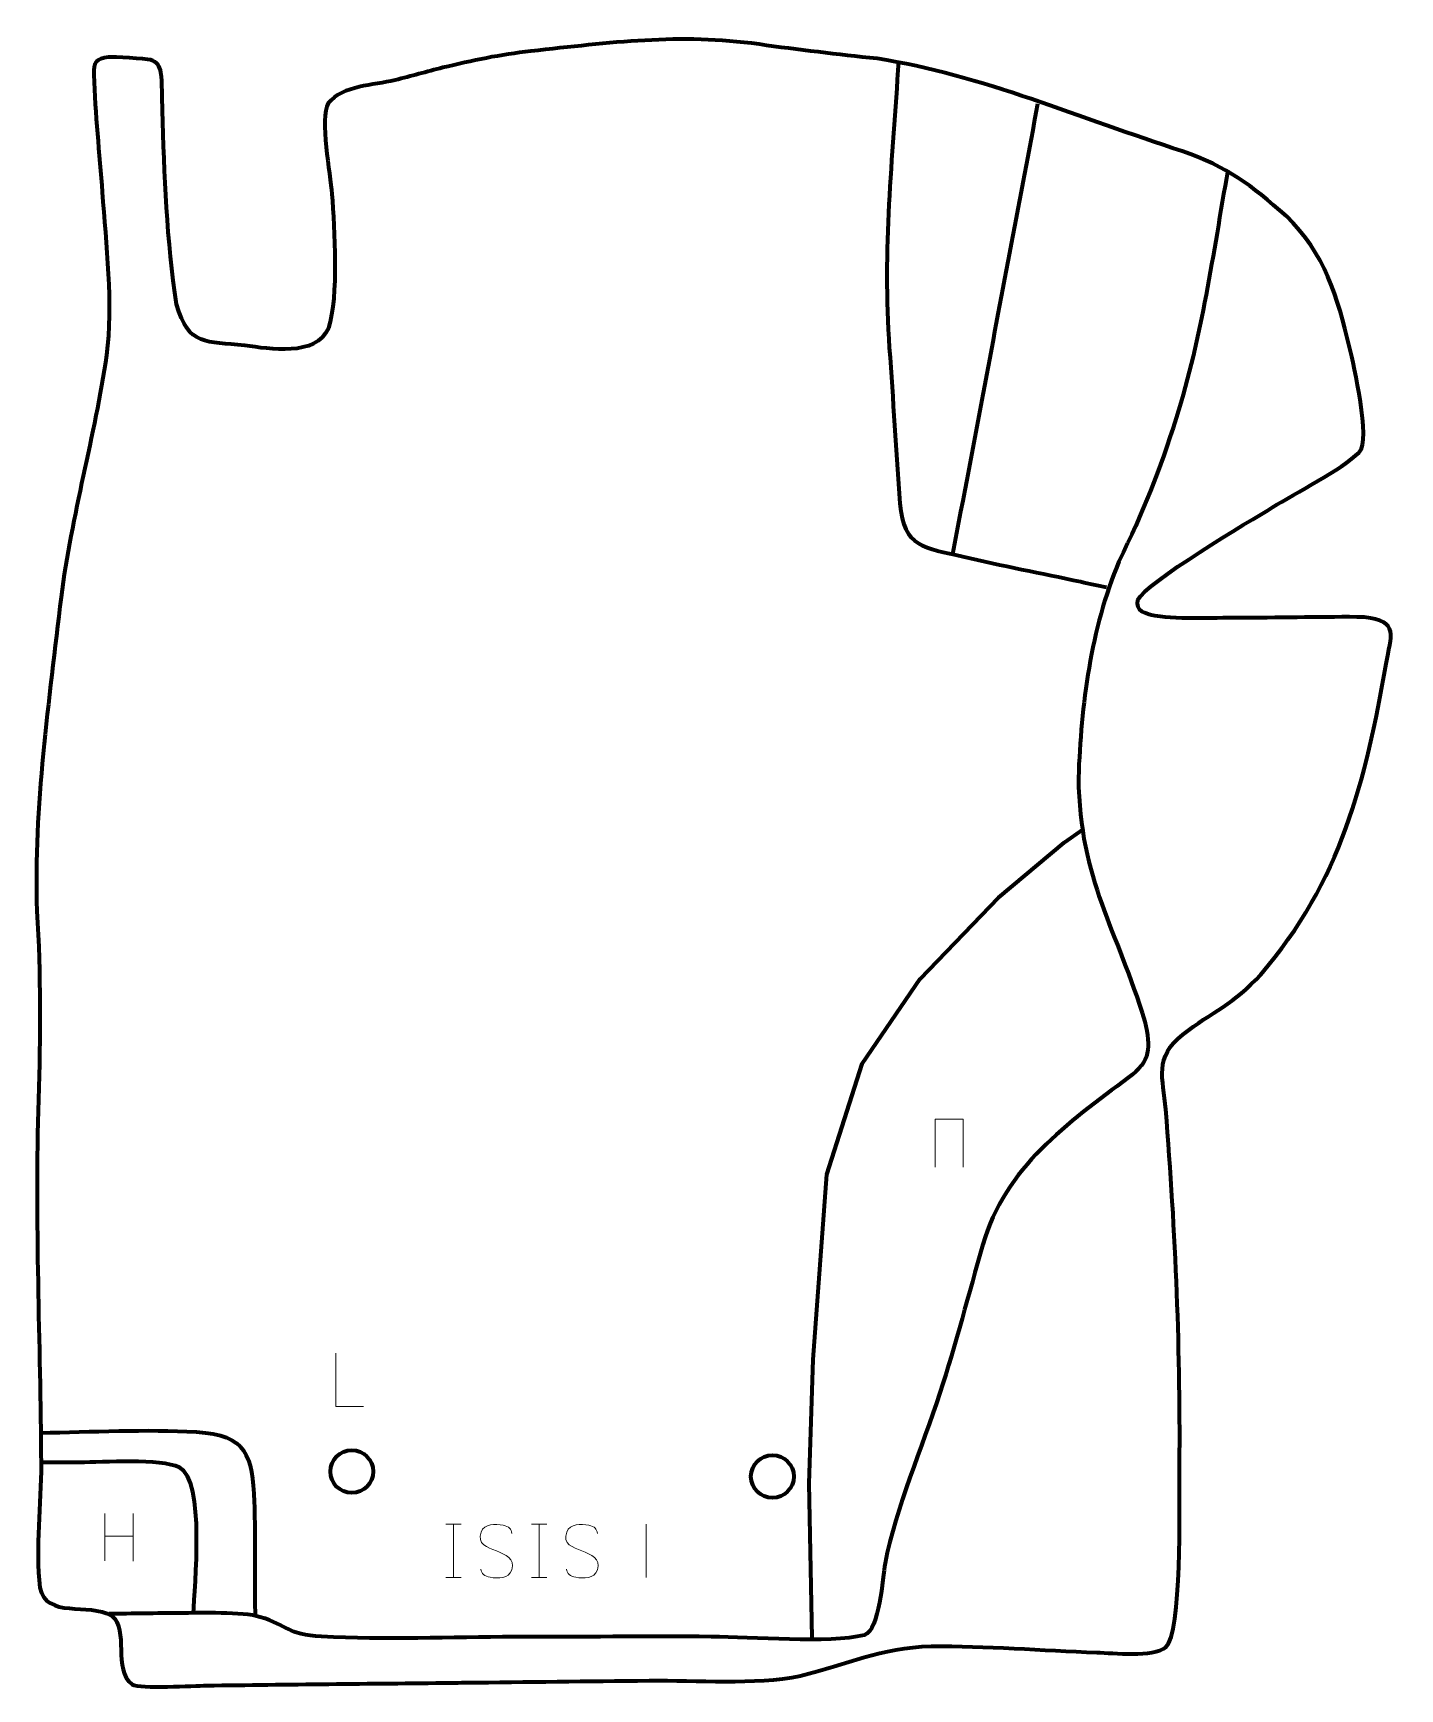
# Model space of a CAD drawing. Header units: millimetres. Extents: x 1360 to 1999, y 39 to 813.
import ezdxf

# ---------------------------------------------------------------- set-up
doc = ezdxf.new("R2010")
doc.units = ezdxf.units.MM
doc.header["$MEASUREMENT"] = 0
doc.layers.add('layer 1', color=7, linetype='Continuous', plot=False)
doc.layers.add('layer 2', color=7, linetype='Continuous')
doc.layers.add('layer 3', color=7, linetype='Continuous')

msp = doc.modelspace()

# ---------------------------------------------------------------- linework, layer by layer
at = {"layer": 'layer 1', "color": 250, "lineweight": 9}
for points in [[(1553.0886, 116.3906), (1553.0886, 116.3906), (1560.2567, 116.3906), (1560.2567, 116.3906)], [(1556.6726, 116.3906), (1556.6726, 116.3906), (1556.6726, 91.4371), (1556.6726, 91.4371)], [(1593.0886, 116.3906), (1593.0886, 116.3906), (1600.2567, 116.3906), (1600.2567, 116.3906)], [(1596.6726, 116.3906), (1596.6726, 116.3906), (1596.6726, 91.4371), (1596.6726, 91.4371)], [(1646.6727, 116.4008), (1646.6727, 116.4008), (1646.6727, 91.4267), (1646.6727, 91.4267)], [(1553.0886, 91.4371), (1553.0886, 91.4371), (1560.2567, 91.4371), (1560.2567, 91.4371)], [(1593.0886, 91.4371), (1593.0886, 91.4371), (1600.2567, 91.4371), (1600.2567, 91.4371)]]:
    msp.add_open_spline(points, degree=3, dxfattribs=at)
for points in [[(1576.6727, 103.9138), (1572.4244, 105.3842), (1567.5163, 107.18), (1569.5214, 112.7003), (1569.5214, 112.7003), (1571.0249, 116.8402), (1576.2385, 116.4517), (1579.8421, 115.8506), (1579.8421, 115.8506), (1582.7027, 115.3734), (1583.5674, 114.1602), (1583.878, 112.0761)], [(1616.6727, 103.9138), (1612.4244, 105.3842), (1607.5163, 107.18), (1609.5214, 112.7003), (1609.5214, 112.7003), (1611.0249, 116.8402), (1616.2385, 116.4517), (1619.8421, 115.8506), (1619.8421, 115.8506), (1622.7027, 115.3734), (1623.5674, 114.1602), (1623.878, 112.0761)], [(1576.6727, 103.9137), (1580.6913, 102.267), (1585.7208, 100.3787), (1583.8868, 95.0184), (1583.8868, 95.0184), (1582.427, 90.752), (1577.5162, 91.0087), (1573.7901, 91.5634), (1573.7901, 91.5634), (1571.0401, 91.9732), (1569.8192, 93.1867), (1569.4412, 95.2989)], [(1616.6727, 103.9137), (1620.6913, 102.267), (1625.7208, 100.3787), (1623.8868, 95.0184), (1623.8868, 95.0184), (1622.427, 90.752), (1617.5162, 91.0087), (1613.7901, 91.5634), (1613.7901, 91.5634), (1611.0401, 91.9732), (1609.8192, 93.1867), (1609.4412, 95.2989)]]:
    msp.add_open_spline(points, degree=3, knots=[0, 0, 0, 0, 0.25, 0.25, 0.25, 0.25, 0.5, 0.5, 0.5, 0.5, 1, 1, 1, 1], dxfattribs=at)
at = {"layer": 'layer 2', "color": 142, "lineweight": 200}
for centre, major_axis, ratio in [((1509.1464, 140.9748), (0, 9.9986), 1), ((1705.6169, 138.6824), (9.9987, 0), 0.99999)]:
    msp.add_ellipse(centre, major_axis=major_axis, ratio=ratio, dxfattribs=at)
at = {"layer": 'layer 2', "color": 142, "lineweight": 158}
for points, knots in [([(1764.5222, 800.1196), (1761.6237, 754.5581), (1756.9567, 712.0013), (1760.2245, 666.1013), (1760.2245, 666.1013), (1761.9794, 641.8918), (1763.4049, 617.666), (1765.1186, 593.4614), (1765.1186, 593.4614), (1766.8704, 572.5364), (1776.7265, 572.8675), (1794.607, 568.5959), (1794.607, 568.5959), (1812.6719, 564.2801), (1831.3446, 560.8145), (1849.5694, 556.864), (1849.5694, 556.864), (1853.6002, 555.9902), (1857.6314, 555.118), (1861.6632, 554.2488)], [0, 0, 0, 0, 0.16666667, 0.16666667, 0.16666667, 0.16666667, 0.33333333, 0.33333333, 0.33333333, 0.33333333, 0.5, 0.5, 0.5, 0.5, 0.66666667, 0.66666667, 0.66666667, 0.66666667, 1, 1, 1, 1]), ([(1829.5028, 780.1597), (1821.2687, 736.5182), (1813.0342, 692.8767), (1804.7999, 649.2352), (1804.7999, 649.2352), (1799.8005, 622.7385), (1794.8011, 596.242), (1789.8017, 569.7453)], [0, 0, 0, 0, 0.33333333, 0.33333333, 0.33333333, 0.33333333, 1, 1, 1, 1]), ([(1918.3237, 749.1796), (1911.3064, 709.5919), (1906.2624, 671.9022), (1894.2048, 633.254), (1894.2048, 633.254), (1886.5408, 608.9291), (1878.7002, 589.2408), (1867.5066, 566.3249), (1867.5066, 566.3249), (1854.2598, 534.9568), (1849.7647, 498.9741), (1848.5556, 465.138), (1848.5556, 465.138), (1849.1912, 416.9863), (1866.57, 394.3718), (1879.5255, 351.317), (1879.5255, 351.317), (1882.3866, 338.9933), (1882.3861, 332.7299), (1871.9901, 325.1169), (1871.9901, 325.1169), (1843.4768, 303.9494), (1814.218, 282.9944), (1803.9171, 247.1521), (1803.9171, 247.1521), (1797.2781, 223.7391), (1791.3421, 200.9553), (1783.8475, 177.7146), (1783.8475, 177.7146), (1775.3093, 152.1473), (1763.563, 124.3726), (1758.218, 98.1822), (1758.218, 98.1822), (1757.0486, 91.1722), (1755.6749, 67.1432), (1748.59, 64.4953), (1748.59, 64.4953), (1731.7665, 60.4658), (1696.0591, 63.6683), (1677.0853, 63.8023), (1677.0853, 63.8023), (1646.5117, 64.0182), (1615.7764, 63.6854), (1585.1745, 63.6853), (1585.1745, 63.6853), (1555.3789, 63.6217), (1524.6666, 62.2469), (1494.9887, 63.8244), (1494.9887, 63.8244), (1478.8505, 64.6822), (1479.4122, 69.1172), (1466.4301, 72.986), (1466.4301, 72.986), (1457.9761, 75.5055), (1438.5222, 74.8791), (1428.9056, 74.8206), (1428.9056, 74.8206), (1417.8173, 74.7532), (1406.7303, 74.5594), (1395.6416, 74.4855)], [0, 0, 0, 0, 0.0625, 0.0625, 0.0625, 0.0625, 0.125, 0.125, 0.125, 0.125, 0.1875, 0.1875, 0.1875, 0.1875, 0.25, 0.25, 0.25, 0.25, 0.3125, 0.3125, 0.3125, 0.3125, 0.375, 0.375, 0.375, 0.375, 0.4375, 0.4375, 0.4375, 0.4375, 0.5, 0.5, 0.5, 0.5, 0.5625, 0.5625, 0.5625, 0.5625, 0.625, 0.625, 0.625, 0.625, 0.6875, 0.6875, 0.6875, 0.6875, 0.75, 0.75, 0.75, 0.75, 0.8125, 0.8125, 0.8125, 0.8125, 0.875, 0.875, 0.875, 0.875, 1, 1, 1, 1]), ([(1724.2519, 63.1894), (1724.2519, 63.1894), (1722.8593, 135.4653), (1722.8593, 135.4653), (1722.8593, 135.4653), (1722.8593, 135.4653), (1724.6229, 193.313), (1724.6229, 193.313), (1724.6229, 193.313), (1724.6229, 193.313), (1730.972, 279.7319), (1730.972, 279.7319), (1730.972, 279.7319), (1730.972, 279.7319), (1747.5503, 331.5832), (1747.5503, 331.5832), (1747.5503, 331.5832), (1747.5503, 331.5832), (1774.7105, 371.2653), (1774.7105, 371.2653), (1774.7105, 371.2653), (1774.7105, 371.2653), (1811.218, 409.1838), (1811.218, 409.1838), (1811.218, 409.1838), (1811.218, 409.1838), (1841.9055, 434.9332), (1841.9055, 434.9332), (1841.9055, 434.9332), (1841.9055, 434.9332), (1850.6976, 441.2419), (1850.6976, 441.2419)], [0, 0, 0, 0, 0.11111111, 0.11111111, 0.11111111, 0.11111111, 0.22222222, 0.22222222, 0.22222222, 0.22222222, 0.33333333, 0.33333333, 0.33333333, 0.33333333, 0.44444444, 0.44444444, 0.44444444, 0.44444444, 0.55555556, 0.55555556, 0.55555556, 0.55555556, 0.66666667, 0.66666667, 0.66666667, 0.66666667, 0.77777778, 0.77777778, 0.77777778, 0.77777778, 1, 1, 1, 1]), ([(1363.7842, 159.1341), (1387.506, 159.455), (1413.08, 160.9007), (1436.6104, 159.491), (1436.6104, 159.491), (1460.1082, 158.0833), (1462.7326, 148.597), (1463.5831, 126.8278), (1463.5831, 126.8278), (1463.8354, 120.3713), (1463.8048, 113.8015), (1463.864, 107.3335), (1463.864, 107.3335), (1463.864, 107.3335), (1463.8728, 106.3742), (1463.8728, 106.3742), (1463.8728, 106.3742), (1463.9913, 96.1909), (1463.9019, 86.0038), (1463.9462, 75.8193), (1463.9462, 75.8193), (1463.9462, 75.8193), (1463.9565, 73.9142), (1463.9565, 73.9142)], [0, 0, 0, 0, 0.14285714, 0.14285714, 0.14285714, 0.14285714, 0.28571429, 0.28571429, 0.28571429, 0.28571429, 0.42857143, 0.42857143, 0.42857143, 0.42857143, 0.57142857, 0.57142857, 0.57142857, 0.57142857, 0.71428571, 0.71428571, 0.71428571, 0.71428571, 1, 1, 1, 1]), ([(1435.1658, 74.7251), (1435.8043, 87.1818), (1440.7587, 137.0545), (1428.6999, 142.8691), (1428.6999, 142.8691), (1419.9049, 147.1099), (1392.8796, 145.3627), (1382.0857, 145.227), (1382.0857, 145.227), (1376.1028, 145.2178), (1370.12, 145.2096), (1364.1371, 145.1991)], [0, 0, 0, 0, 0.25, 0.25, 0.25, 0.25, 0.5, 0.5, 0.5, 0.5, 1, 1, 1, 1])]:
    msp.add_open_spline(points, degree=3, knots=knots, dxfattribs=at)
at = {"layer": 'layer 2', "color": 250, "lineweight": 9}
for points, knots in [([(1781.5638, 283.2391), (1781.5638, 283.2391), (1781.5638, 305.5894), (1781.5638, 305.5894), (1781.5638, 305.5894), (1781.5638, 305.5894), (1794.6821, 305.5894), (1794.6821, 305.5894), (1794.6821, 305.5894), (1794.6821, 305.5894), (1794.6821, 283.2391), (1794.6821, 283.2391)], [0, 0, 0, 0, 0.25, 0.25, 0.25, 0.25, 0.5, 0.5, 0.5, 0.5, 1, 1, 1, 1]), ([(1514.668, 171.3416), (1514.668, 171.3416), (1501.7189, 171.3416), (1501.7189, 171.3416), (1501.7189, 171.3416), (1501.7189, 171.3416), (1501.7189, 196.2952), (1501.7189, 196.2952)], [0, 0, 0, 0, 0.33333333, 0.33333333, 0.33333333, 0.33333333, 1, 1, 1, 1])]:
    msp.add_open_spline(points, degree=3, knots=knots, dxfattribs=at)
for points in [[(1393.8667, 121.3865), (1393.8667, 121.3865), (1393.8667, 99.1938), (1393.8667, 99.1938)], [(1406.9824, 121.3865), (1406.9824, 121.3865), (1406.9824, 99.0362), (1406.9824, 99.0362)], [(1393.8842, 110.7441), (1393.8842, 110.7441), (1406.9824, 110.7441), (1406.9824, 110.7441)]]:
    msp.add_open_spline(points, degree=3, dxfattribs=at)
at = {"layer": 'layer 3', "color": 242, "lineweight": 158}
msp.add_open_spline([(1420.0164, 794.8192), (1420.7023, 790.3141), (1420.5727, 782.1051), (1420.7005, 777.1265), (1420.7005, 777.1265), (1421.5375, 747.6904), (1422.7638, 715.5597), (1427.3375, 686.5269), (1427.3375, 686.5269), (1432.901, 666.6371), (1441.1316, 669.3562), (1459.2123, 667.1584), (1459.2123, 667.1584), (1470.8308, 665.695), (1492.2697, 661.7949), (1498.2078, 675.2934), (1498.2078, 675.2934), (1503.1507, 690.6753), (1500.8963, 721.2805), (1499.9055, 738.1212), (1499.9055, 738.1212), (1499.0181, 747.0708), (1494.1138, 773.5389), (1498.0883, 780.469), (1498.0883, 780.469), (1505.1134, 788.8409), (1519.1668, 788.731), (1529.4151, 791.2543), (1529.4151, 791.2543), (1536.8445, 793.0836), (1544.2077, 795.1866), (1551.6241, 797.0774), (1551.6241, 797.0774), (1565.3716, 800.4281), (1578.7134, 803.1701), (1592.7929, 804.7819), (1592.7929, 804.7819), (1629.4453, 808.7559), (1662.3983, 813.2227), (1699.3612, 807.9895), (1699.3612, 807.9895), (1717.8444, 805.3834), (1735.9775, 803.3036), (1754.52, 801.2861), (1754.52, 801.2861), (1803.4658, 793.7321), (1849.9323, 773.0464), (1896.9719, 758.1112), (1896.9719, 758.1112), (1918.4093, 750.4858), (1928.9048, 742.4582), (1945.707, 727.6116), (1945.707, 727.6116), (1963.5045, 710.4235), (1969.6484, 689.893), (1975.187, 666.5007), (1975.187, 666.5007), (1977.1772, 657.7794), (1985.3421, 623.3954), (1979.6595, 617.2316), (1979.6595, 617.2316), (1971.9283, 609.604), (1949.6614, 598.0206), (1939.1595, 591.5996), (1939.1595, 591.5996), (1929.0047, 585.392), (1879.8029, 556.309), (1876.3576, 548.4149), (1876.3576, 548.4149), (1874.9347, 543.0825), (1880.0675, 541.6793), (1884.3142, 540.9235), (1884.3142, 540.9235), (1896.5655, 538.8794), (1913.4729, 540.1547), (1926.3443, 540.0271), (1926.3443, 540.0271), (1944.8815, 539.9122), (1963.5912, 540.5526), (1982.0583, 540.2872), (1982.0583, 540.2872), (1998.6959, 538.2629), (1994.5059, 531.7579), (1992.3158, 518.4453), (1992.3158, 518.4453), (1982.6792, 463.7345), (1971.0902, 416.5644), (1933.7622, 373.3389), (1933.7622, 373.3389), (1921.0921, 359.4283), (1911.1556, 355.8867), (1897.2729, 345.2434), (1897.2729, 345.2434), (1883.6752, 334.4662), (1888.1436, 324.9726), (1889.3532, 310.1842), (1889.3532, 310.1842), (1894.0135, 252.386), (1896.4124, 196.631), (1895.7334, 138.6228), (1895.7334, 138.6228), (1895.7163, 125.9898), (1897.0233, 65.1716), (1889.3076, 58.8775), (1889.3076, 58.8775), (1883.4653, 54.1116), (1864.9618, 56.1781), (1857.1181, 56.4418), (1857.1181, 56.4418), (1831.4944, 57.3611), (1805.4417, 59.5045), (1779.854, 59.3796), (1779.854, 59.3796), (1755.5607, 58.5436), (1741.1694, 50.9216), (1718.7251, 45.4897), (1718.7251, 45.4897), (1697.128, 41.1179), (1670.388, 43.5602), (1647.9935, 43.3085), (1647.9935, 43.3085), (1619.4105, 42.9874), (1590.8275, 42.6577), (1562.2445, 42.3338), (1562.2445, 42.3338), (1560.0212, 42.3086), (1557.7978, 42.2835), (1555.5744, 42.2584), (1555.5744, 42.2584), (1517.5071, 41.8275), (1479.3799, 41.5453), (1441.3218, 40.9646), (1441.3218, 40.9646), (1435.4549, 40.8484), (1410.1632, 39.4082), (1406.6038, 41.474), (1406.6038, 41.474), (1397.2463, 48.5837), (1405.2431, 66.6842), (1397.0743, 73.6026), (1397.0743, 73.6026), (1385.9523, 80.0329), (1366.5333, 71.9957), (1363.5102, 86.7951), (1363.5102, 86.7951), (1361.1612, 105.4422), (1364.0777, 125.5782), (1364.0294, 144.5287), (1364.0294, 144.5287), (1363.6508, 201.5803), (1360.9908, 257.7268), (1362.7969, 314.8959), (1362.7969, 314.8959), (1363.7279, 344.7379), (1363.8617, 373.1049), (1362.1042, 402.9464), (1362.1042, 402.9464), (1360.3136, 451.2428), (1367.8306, 501.6622), (1373.3645, 549.6891), (1373.3645, 549.6891), (1378.2275, 587.9859), (1389.0576, 624.8426), (1394.6114, 662.7904), (1394.6114, 662.7904), (1397.6623, 686.164), (1394.2703, 715.0402), (1392.5861, 738.8271), (1392.5861, 738.8271), (1391.3022, 756.9614), (1389.1594, 775.6449), (1388.7208, 793.7571), (1388.7208, 793.7571), (1388.5764, 799.7227), (1389.4311, 801.2043), (1395.5468, 801.991), (1395.5468, 801.991), (1397.9576, 802.2109), (1412.8916, 801.3179), (1415.0647, 800.6892), (1415.0647, 800.6892), (1418.3172, 799.7481), (1419.3394, 797.9599), (1420.0164, 794.8192)], degree=3, knots=[0, 0, 0, 0, 0.0212766, 0.0212766, 0.0212766, 0.0212766, 0.04255319, 0.04255319, 0.04255319, 0.04255319, 0.06382979, 0.06382979, 0.06382979, 0.06382979, 0.08510638, 0.08510638, 0.08510638, 0.08510638, 0.10638298, 0.10638298, 0.10638298, 0.10638298, 0.12765957, 0.12765957, 0.12765957, 0.12765957, 0.14893617, 0.14893617, 0.14893617, 0.14893617, 0.17021277, 0.17021277, 0.17021277, 0.17021277, 0.19148936, 0.19148936, 0.19148936, 0.19148936, 0.21276596, 0.21276596, 0.21276596, 0.21276596, 0.23404255, 0.23404255, 0.23404255, 0.23404255, 0.25531915, 0.25531915, 0.25531915, 0.25531915, 0.27659574, 0.27659574, 0.27659574, 0.27659574, 0.29787234, 0.29787234, 0.29787234, 0.29787234, 0.31914894, 0.31914894, 0.31914894, 0.31914894, 0.34042553, 0.34042553, 0.34042553, 0.34042553, 0.36170213, 0.36170213, 0.36170213, 0.36170213, 0.38297872, 0.38297872, 0.38297872, 0.38297872, 0.40425532, 0.40425532, 0.40425532, 0.40425532, 0.42553191, 0.42553191, 0.42553191, 0.42553191, 0.44680851, 0.44680851, 0.44680851, 0.44680851, 0.46808511, 0.46808511, 0.46808511, 0.46808511, 0.4893617, 0.4893617, 0.4893617, 0.4893617, 0.5106383, 0.5106383, 0.5106383, 0.5106383, 0.53191489, 0.53191489, 0.53191489, 0.53191489, 0.55319149, 0.55319149, 0.55319149, 0.55319149, 0.57446809, 0.57446809, 0.57446809, 0.57446809, 0.59574468, 0.59574468, 0.59574468, 0.59574468, 0.61702128, 0.61702128, 0.61702128, 0.61702128, 0.63829787, 0.63829787, 0.63829787, 0.63829787, 0.65957447, 0.65957447, 0.65957447, 0.65957447, 0.68085106, 0.68085106, 0.68085106, 0.68085106, 0.70212766, 0.70212766, 0.70212766, 0.70212766, 0.72340426, 0.72340426, 0.72340426, 0.72340426, 0.74468085, 0.74468085, 0.74468085, 0.74468085, 0.76595745, 0.76595745, 0.76595745, 0.76595745, 0.78723404, 0.78723404, 0.78723404, 0.78723404, 0.80851064, 0.80851064, 0.80851064, 0.80851064, 0.82978723, 0.82978723, 0.82978723, 0.82978723, 0.85106383, 0.85106383, 0.85106383, 0.85106383, 0.87234043, 0.87234043, 0.87234043, 0.87234043, 0.89361702, 0.89361702, 0.89361702, 0.89361702, 0.91489362, 0.91489362, 0.91489362, 0.91489362, 0.93617021, 0.93617021, 0.93617021, 0.93617021, 0.95744681, 0.95744681, 0.95744681, 0.95744681, 1, 1, 1, 1], dxfattribs=at)

doc.saveas('drawing.dxf')
